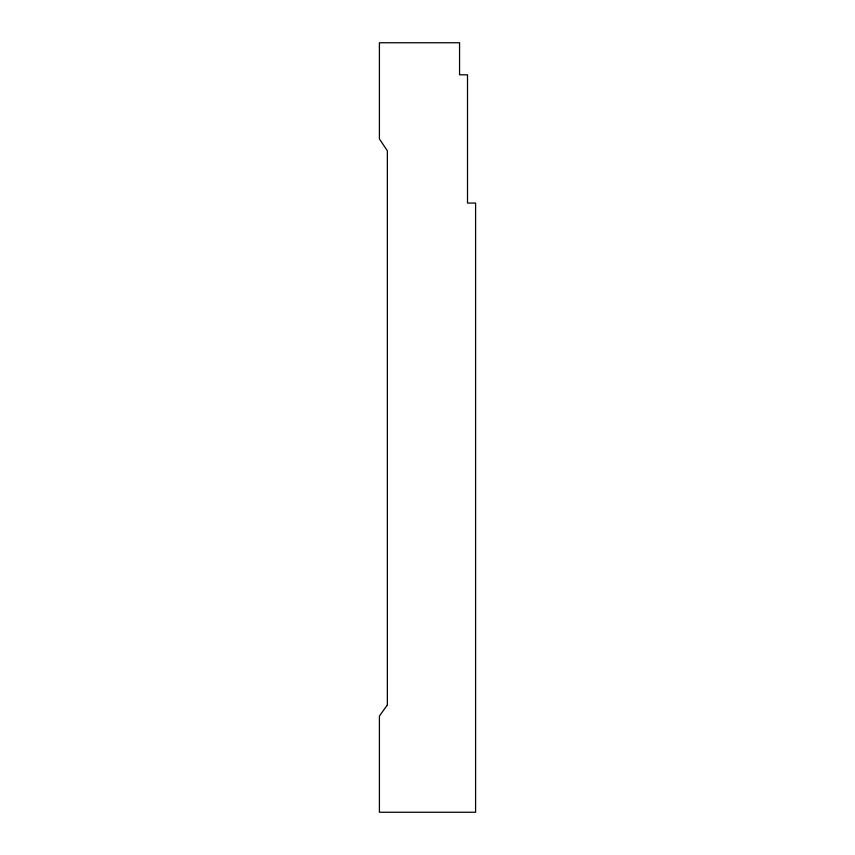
<?xml version="1.0" encoding="UTF-8"?>
<svg xmlns="http://www.w3.org/2000/svg" width="855" height="855" viewBox="0 0 855 855"><rect width="100%" height="100%" fill="white"/><g stroke="black" fill="none" stroke-linecap="round" stroke-linejoin="round"><path stroke-width="1.28" d="M387.358 704.948L379.406 716.063L379.406 812.25L475.594 812.25L475.594 203.063L467.514 203.063L467.514 74.812L459.563 74.812L459.563 42.75L379.406 42.75L379.406 138.938L387.358 150.79L387.358 704.948"/></g></svg>
